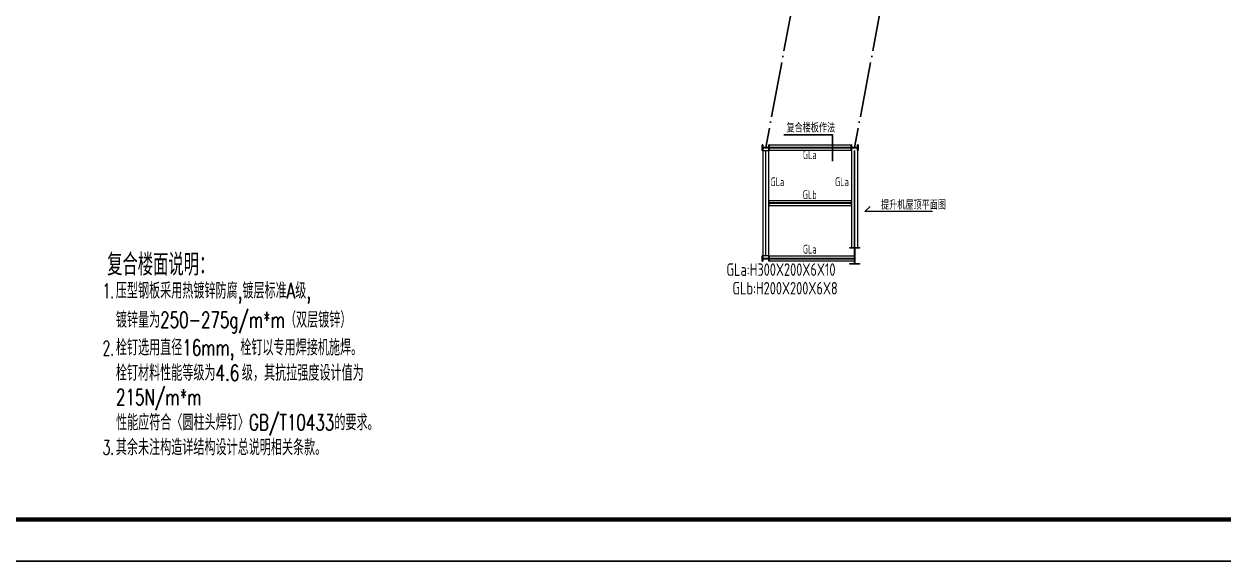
# Model space of a CAD drawing. Extents: x 19118 to 566552, y -1188739 to 92943.
# Drawn here: x 163848 to 207070, y -392184 to -372812 of the extents above; entities that cross this region are included whole.
import ezdxf
from ezdxf.enums import TextEntityAlignment as Align

# ---------------------------------------------------------------- set-up
doc = ezdxf.new("R2010")
doc.units = 0
doc.header["$LTSCALE"] = 1000
doc.header["$MEASUREMENT"] = 0
doc.linetypes.add('DOTE', pattern=[2.42, 2, -0.2, 0.02, -0.2])
doc.linetypes.add('线型2', pattern=[5, 3, -2])
doc.layers.get('0').update_dxf_attribs({"linetype": 'CONTINUOUS'})
for name, color, linetype in [('AXIS', 3, 'CONTINUOUS'), ('DOTE', 9, 'DOTE'), ('PUB_TEXT', 7, 'CONTINUOUS'), ('PUB_TITLE', 4, 'CONTINUOUS'), ('TEXT', 7, 'CONTINUOUS')]:
    doc.layers.add(name, color=color, linetype=linetype)
for name, color, linetype, lineweight in [('柱_主零件_实线', 51, 'CONTINUOUS', 18), ('梁_主零件_实线', 141, 'CONTINUOUS', 18), ('梁截面名称', 9, 'CONTINUOUS', 18)]:
    doc.layers.add(name, color=color, linetype=linetype, lineweight=lineweight)
doc.layers.add('柱构件', color=7, linetype='CONTINUOUS', lineweight=25, true_color=0xffff94)
doc.styles.add('D-7', font='romand', dxfattribs={"bigfont": 'HZTXT.SHX'})
doc.styles.add('MY-1', font='romans', dxfattribs={"width": 0.7, "bigfont": 'hztxt'})
doc.styles.add('PkpmHz', font='Pkpmeng', dxfattribs={"width": 0.7, "bigfont": 'hztxt'})
doc.styles.add('TSSD_Rein', font='atssdeng.shx', dxfattribs={"width": 0.7, "bigfont": 'atssdchn.shx'})

msp = doc.modelspace()

# ---------------------------------------------------------------- linework, layer by layer
msp.add_lwpolyline([(191236.83, -376807.53), (192991.9, -376807.53), (192991.9, -377764.7)])
at = {"layer": 'DOTE', "color": 8}
for p, q in [((192508.4, -367060.75), (190588.71, -377268.24)), ((195708.4, -367060.75), (193788.71, -377268.24))]:
    msp.add_line(p, q, dxfattribs=at)
at = {"layer": 'PUB_TITLE'}
msp.add_lwpolyline([(77811.65, -392183.6), (235461.65, -392183.6), (235461.65, -303083.6), (77811.65, -303083.6)], close=True, dxfattribs=at)
at = {"layer": 'PUB_TITLE', "const_width": 150}
msp.add_lwpolyline([(81561.65, -390683.6), (233961.65, -390683.6), (233961.65, -304583.6), (81561.65, -304583.6)], close=True, dxfattribs=at)
at = {"layer": 'TEXT', "lineweight": 5}
msp.add_lwpolyline([(196603.82, -379579.05), (194153.16, -379579.05), (194355.19, -379400.06)], dxfattribs=at)
at = {"layer": '柱_主零件_实线', "ltscale": 20}
for p, q in [((193613.71, -380873.22), (193963.71, -380873.22)), ((193613.71, -380893.22), (193613.71, -380873.22)), ((193963.71, -380893.22), (193613.71, -380893.22)), ((193781.7, -381453.22), (193781.7, -380893.22)), ((193795.7, -380893.22), (193795.7, -381453.22)), ((193963.71, -380873.22), (193963.71, -380893.22)), ((193613.71, -381473.22), (193613.71, -381453.22)), ((193613.71, -381453.22), (193963.71, -381453.22)), ((193963.71, -381473.22), (193613.71, -381473.22)), ((193963.71, -381453.22), (193963.71, -381473.22))]:
    msp.add_line(p, q, dxfattribs=at)
at = {"layer": '柱构件'}
for p, q in [((190463.7, -377373.24), (190463.7, -377173.24)), ((190463.7, -377173.24), (190477.71, -377173.24)), ((190477.71, -377173.24), (190477.71, -377373.24)), ((190477.71, -377268.24), (190699.71, -377268.24)), ((190699.71, -377278.24), (190477.71, -377278.24)), ((190699.71, -377173.24), (190713.7, -377173.24)), ((190699.71, -377373.24), (190699.71, -377173.24)), ((190713.7, -377173.24), (190713.7, -377373.24)), ((193663.7, -377373.24), (193663.7, -377173.24)), ((193663.7, -377173.24), (193677.71, -377173.24)), ((193677.71, -377173.24), (193677.71, -377373.24)), ((193677.71, -377268.24), (193899.71, -377268.24)), ((193899.71, -377278.24), (193677.71, -377278.24)), ((193899.71, -377173.24), (193913.7, -377173.24)), ((193899.71, -377373.24), (193899.71, -377173.24)), ((193913.7, -377173.24), (193913.7, -377373.24)), ((190477.71, -377373.24), (190463.7, -377373.24)), ((190713.7, -377373.24), (190699.71, -377373.24)), ((193677.71, -377373.24), (193663.7, -377373.24)), ((193913.7, -377373.24), (193899.71, -377373.24)), ((190463.7, -381373.24), (190463.7, -381173.24)), ((190463.7, -381173.24), (190477.71, -381173.24)), ((190477.71, -381173.24), (190477.71, -381373.24)), ((190699.71, -381173.24), (190713.7, -381173.24)), ((190699.71, -381373.24), (190699.71, -381173.24)), ((190713.7, -381173.24), (190713.7, -381373.24)), ((190477.71, -381373.24), (190463.7, -381373.24)), ((190477.71, -381268.24), (190699.71, -381268.24)), ((190699.71, -381278.24), (190477.71, -381278.24)), ((190713.7, -381373.24), (190699.71, -381373.24))]:
    msp.add_line(p, q, dxfattribs=at)
at = {"layer": '梁_主零件_实线', "ltscale": 20}
for p, q in [((190488.71, -381173.22), (190488.71, -377373.23)), ((190488.71, -377373.23), (190688.71, -377373.23)), ((190688.71, -377373.23), (190688.71, -381173.22)), ((193692.57, -380873.22), (193692.57, -377373.23)), ((193892.57, -377373.23), (193892.57, -380873.22)), ((190688.71, -381173.22), (190488.71, -381173.22))]:
    msp.add_line(p, q, dxfattribs=at)
at = {"layer": '梁_主零件_实线', "linetype": '线型2', "ltscale": 20}
for p, q in [((190585.7, -381173.22), (190585.7, -377373.23)), ((190591.7, -381173.22), (190591.7, -377373.23)), ((193789.57, -380873.22), (193789.57, -377373.23)), ((193795.57, -380873.22), (193795.57, -377373.23))]:
    msp.add_line(p, q, dxfattribs=at)
for points in [[(190713.7, -377373.24), (190713.7, -377173.24), (193663.7, -377173.24), (193663.7, -377373.24)], [(190713.7, -377293.24), (190713.7, -377253.24), (193663.7, -377253.24), (193663.7, -377293.24)], [(190713.7, -379373.24), (190713.7, -379173.24), (193663.7, -379173.24), (193663.7, -379373.24)], [(190713.7, -379293.24), (190713.7, -379253.24), (193663.7, -379253.24), (193663.7, -379293.24)], [(190713.7, -381373.24), (190713.7, -381173.24), (193781.7, -381173.24), (193781.7, -381373.24)], [(190713.7, -381293.24), (190713.7, -381253.24), (193781.7, -381253.24), (193781.7, -381293.24)]]:
    msp.add_lwpolyline(points, close=True, dxfattribs=at)

# ---------------------------------------------------------------- texts
at = {"layer": 'AXIS', "color": 0, "style": 'MY-1', "width": 0.7}
for s, p in [('压型钢板采用热镀锌防腐,镀层标准A级,', (167160.67, -382717.9)), ('镀锌量为250-275g/m*m（双层镀锌）', (167160.67, -383768.97)), ('栓钉选用直径', (167160.67, -384769.09)), ('16mm,', (169555.68, -384769.09)), ('栓钉以专用焊接机施焊。', (171646.56, -384769.09)), ('栓钉材料性能等级为', (167160.67, -385681.47)), ('级，其抗拉强度设计值为', (171703.59, -385681.47)), ('4.6', (170753.19, -385681.47)), ('215N/m*m', (167166.71, -386556.25)), ('性能应符合〈圆柱头焊钉〉GB/T10433的要求。', (167166.71, -387468.63)), ('其余未注构造详结构设计总说明相关条款。', (167160.67, -388368.35))]:
    msp.add_text(s, height=570.24, dxfattribs=at).set_placement(p)
at = {"layer": 'PUB_TEXT', "color": 7, "style": 'MY-1', "width": 0.7}
msp.add_text('复合楼面说明：', height=788.3, dxfattribs=at).set_placement((166847.47, -381887.09))
at = {"layer": 'PUB_TEXT', "color": 3, "style": 'D-7', "width": 0.6}
for s, p in [('1.', (166685.75, -382697.99)), ('2.', (166685.75, -384766.47)), ('3.', (166685.75, -388348.43))]:
    msp.add_text(s, height=525.533, dxfattribs=at).set_placement(p)
at = {"layer": 'TEXT', "lineweight": 5, "style": 'TSSD_Rein', "width": 0.75}
for s, height, p in [('复合楼板作法', 300, (191333.68, -376721.93, -906)), ('提升机屋顶平面图', 300, (194744.16, -379501.6, -906)), ('GLa:H300X200X6X10', 450, (189171.38, -381896.65, -1359)), ('GLb:H200X200X6X8', 450, (189386.07, -382568.94, -1359))]:
    msp.add_text(s, height=height, dxfattribs=at).set_placement(p)
at = {"layer": '梁截面名称', "style": 'PkpmHz', "width": 0.71}
for s, p in [('GLa', (192173.12, -377528.09)), ('GLa', (191007.27, -378504.27)), ('GLa', (193333.86, -378504.27)), ('GLb', (192173.12, -378969.41)), ('GLa', (192173.12, -380934.99))]:
    msp.add_text(s, height=315, dxfattribs=at).set_placement(p, align=Align.MIDDLE_CENTER)

doc.saveas('drawing.dxf')
